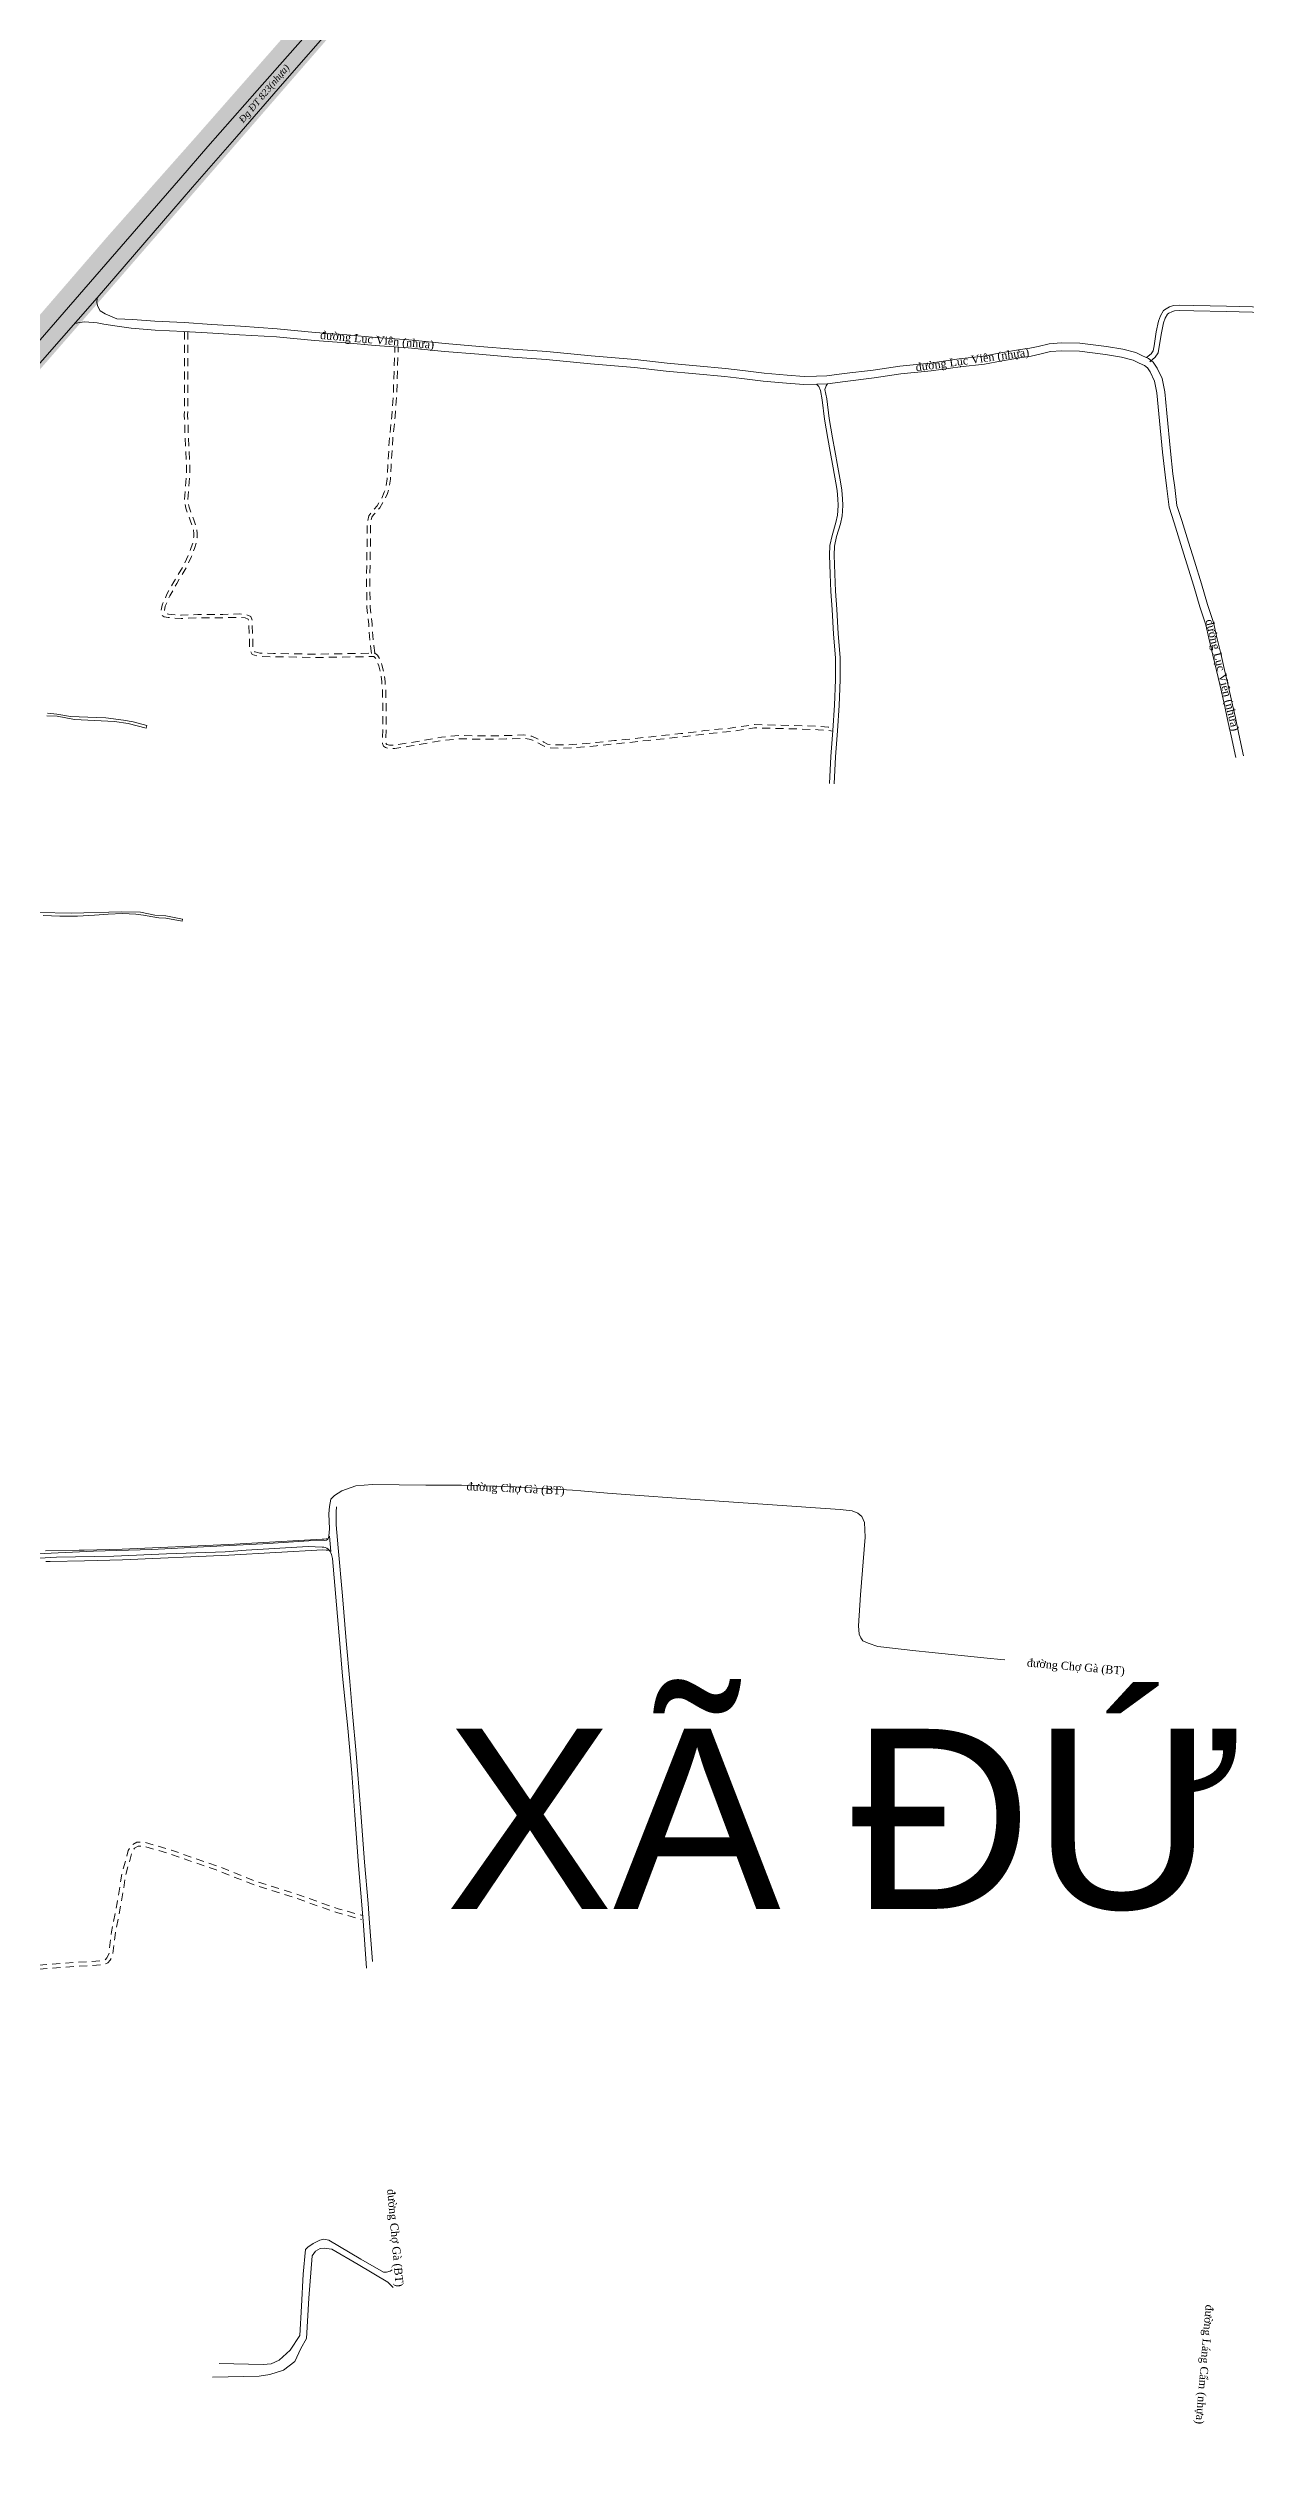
# Model space of a CAD drawing. Header units: metres. Extents: x 556238 to 587446, y 1177111 to 1219372.
# Drawn here: x 574434 to 575333, y 1205923 to 1207734 of the extents above; entities that cross this region are included whole.
import ezdxf

# ---------------------------------------------------------------- set-up
doc = ezdxf.new("R2010")
doc.units = ezdxf.units.M
doc.header["$MEASUREMENT"] = 0
doc.linetypes.add('Xr_GT Ben Luc$0$ACAD_ISO05W100', pattern=[33, 24, -3, 0, -3, 0, -3])
doc.linetypes.add('Xr_Nen GT$0$MON', pattern=[10, 6, -4])
for name, color, linetype, lineweight in [('CNTV-TEXT', 40, 'Continuous', 20), ('Xr_Nen GT$0$DUONG BT-NEN BT', 38, 'Continuous', 0), ('Xr_Nen GT$0$DUONG NHUA', 38, 'Continuous', 0), ('Xr_Nen GT$0$DUONG_DA', 38, 'Xr_Nen GT$0$MON', 0)]:
    doc.layers.add(name, color=color, linetype=linetype, lineweight=lineweight)
doc.layers.add('DUONG GIAO THONG', color=7, linetype='Continuous')
doc.layers.add('RANH XA', color=7, linetype='Xr_GT Ben Luc$0$ACAD_ISO05W100')
doc.styles.add('ARIAL', font='arial.ttf')
doc.styles.add('Xr_Nen GT$0$ROMANC', font='romanc.shx')
doc.styles.add('Xr_Nen GT$0$Style-Times New Roman IF', font='times.ttf')

# ---------------------------------------------------------------- blocks, each defined once
blk = doc.blocks.new('GT CHINH')
at = {"layer": 'DUONG GIAO THONG', "color": 9, "ltscale": 5, "const_width": 17.5}
blk.add_lwpolyline([(11325.3, 10943.4), (11134.2, 10719), (10944.2, 10501.2), (10527, 10022.1), (10200.5, 9648.3), (9775.2, 9158.1), (9452.9, 8786.6), (9080.6, 8358.4), (8421, 7602.5), (8185.4, 7332.1), (7754.1, 6837.3), (7500.3, 6543.5)], dxfattribs=at)

msp = doc.modelspace()

# ---------------------------------------------------------------- linework, layer by layer
at = {"layer": 'Xr_Nen GT$0$DUONG BT-NEN BT', "flags": 128}
for points in [[(575258.26683, 1207501.84447), (575261.8779, 1207504.80013), (575263.33777, 1207506.98801), (575263.95243, 1207510.71136), (575265.56712, 1207521.16813), (575267.22075, 1207529.0522), (575268.72078, 1207533.20824), (575270.98737, 1207537.16195), (575272.94676, 1207538.54385), (575275.67417, 1207539.81056), (575278.55543, 1207540.92369), (575282.97348, 1207541.19236), (575293.80694, 1207541.00048), (575318.2553, 1207540.47303), (575347.65654, 1207539.70524)], [(575260.80037, 1207498.74912), (575264.87367, 1207502.08312), (575267.14385, 1207505.4854), (575267.90241, 1207510.08037), (575269.50392, 1207520.45185), (575271.07815, 1207527.95734), (575272.36466, 1207531.5218), (575274.01688, 1207534.40383), (575274.95806, 1207535.06761), (575277.23908, 1207536.12701), (575279.41787, 1207536.96875), (575283.05959, 1207537.1902), (575293.72838, 1207537.00125), (575318.15995, 1207536.47415), (575347.47604, 1207535.70859)], [(575020.34854, 1207182.51008), (575021.36462, 1207202.7299), (575022.99148, 1207222.13845), (575024.2785, 1207241.18426), (575025.02316, 1207260.19715), (575024.85325, 1207276.80655), (575023.53092, 1207294.49783), (575022.44643, 1207313.06835), (575021.43035, 1207326.52573), (575020.92255, 1207339.53741), (575020.34659, 1207353.67201), (575020.78696, 1207361.00577), (575022.34517, 1207368.48558), (575025.1921, 1207378.11214), (575026.37957, 1207383.7803), (575026.81993, 1207386.92793), (575027.02369, 1207391.13653), (575026.65099, 1207395.63802), (575026.17654, 1207402.07865), (575025.26197, 1207408.0693), (575023.29553, 1207419.0884), (575021.05887, 1207431.55564), (575019.22802, 1207441.18034), (575016.78713, 1207455.58653), (575014.92414, 1207470.2943), (575013.63614, 1207477.0836), (575012.55238, 1207480.26504), (575011.02801, 1207481.7881)], [(575023.84413, 1207182.33442), (575024.85728, 1207202.49582), (575026.48161, 1207221.87427), (575027.77388, 1207240.99775), (575028.52386, 1207260.14654), (575028.35191, 1207276.95505), (575027.02331, 1207294.7303), (575025.93874, 1207313.30215), (575024.92521, 1207326.72579), (575024.41977, 1207339.67691), (575023.85087, 1207353.63828), (575024.26539, 1207360.54152), (575025.74227, 1207367.63095), (575028.58865, 1207377.25561), (575029.82943, 1207383.17831), (575030.30817, 1207386.60016), (575030.53069, 1207391.19656), (575030.14037, 1207395.91098), (575029.65706, 1207402.47192), (575028.71525, 1207408.64094), (575026.74109, 1207419.70329), (575024.50064, 1207432.19171), (575022.67295, 1207441.79978), (575020.25018, 1207456.09901), (575018.38287, 1207470.8409), (575017.0288, 1207477.97851), (575018.00039, 1207480.61088), (575018.99481, 1207482.18738)], [(574433.06633, 1207233.32705), (574441.01682, 1207233.07354), (574454.04165, 1207230.45375), (574483.98233, 1207229.01705), (574494.09401, 1207227.48383), (574507.71111, 1207224.10348), (574508.21368, 1207226.03931), (574498.03444, 1207228.85175), (574490.74657, 1207230.0742), (574477.44764, 1207231.72193), (574463.91355, 1207232.25954), (574450.82737, 1207232.84425), (574440.77338, 1207234.43872), (574433.80466, 1207235.28916)], [(574430.37178, 1207083.45617), (574442.9762, 1207082.98205), (574456.13151, 1207083.04878), (574468.98618, 1207083.78276), (574479.25049, 1207084.6204), (574490.06861, 1207084.8873), (574500.03399, 1207084.51909), (574505.7768, 1207083.75179), (574512.62162, 1207082.484), (574517.19595, 1207081.78343), (574522.40466, 1207081.54994), (574534.70626, 1207079.21181), (574534.86741, 1207080.81518), (574522.42706, 1207083.16679), (574514.18956, 1207083.83874), (574503.34613, 1207085.9384), (574489.05642, 1207086.35839), (574451.73513, 1207085.18253), (574426.98685, 1207085.85428)], [(574650.56968, 1206640.15088), (574650.18336, 1206636.24426), (574650.3764, 1206626.64642), (574651.77857, 1206609.39018), (574654.93831, 1206573.4157), (574657.87556, 1206539.72786), (574660.42381, 1206509.04386), (574662.58597, 1206485.23913), (574665.2109, 1206455.11511), (574668.60629, 1206414.24807), (574671.54257, 1206373.76477), (574674.17042, 1206342.54637), (574675.01853, 1206331.47647), (574677.56751, 1206299.03991)]]:
    msp.add_lwpolyline(points, dxfattribs=at)
at = {"layer": 'Xr_Nen GT$0$DUONG BT-NEN BT'}
msp.add_lwpolyline([(575151.95261, 1206525.41963), (575149.06792, 1206525.67872), (575138.75662, 1206526.60607), (575095.02479, 1206531.04745), (575085.19582, 1206532.15356), (575056.59744, 1206535.36871), (575049.45705, 1206537.76986), (575045.56327, 1206539.5131), (575043.83659, 1206541.90083), (575042.76083, 1206544.72084), (575042.12603, 1206550.79001), (575043.80838, 1206574.08042), (575047.16402, 1206617.41004), (575046.75852, 1206628.46347), (575044.60278, 1206632.80281), (575041.79489, 1206635.41017), (575037.46822, 1206637.15449), (575028.45673, 1206638.1266), (575002.75905, 1206639.88291), (574999.54635, 1206640.10382), (574959.30954, 1206642.86694), (574948.51896, 1206643.63851), (574912.62166, 1206646.20792), (574870.94972, 1206649.18954), (574853.98267, 1206650.40433), (574833.97525, 1206651.99356), (574827.60898, 1206652.50023), (574787.56798, 1206654.80797), (574784.66607, 1206654.97512), (574744.25562, 1206656.26002), (574717.61829, 1206656.46101), (574677.6343, 1206656.76307), (574665.11876, 1206655.77933), (574654.6543, 1206652.1812), (574649.15607, 1206648.64489)], dxfattribs=at)
at = {"layer": 'Xr_Nen GT$0$DUONG BT-NEN BT', "flags": 128}
for points in [[(574649.15607, 1206648.64489), (574646.17695, 1206645.74557), (574645.20931, 1206640.37665), (574644.72658, 1206634.87848), (574645.20931, 1206623.49605), (574644.81617, 1206618.17334, -0.4086645083), (574641.67881, 1206614.94189), (574629.756, 1206614.65251), (574595.31378, 1206612.42868), (574540.9851, 1206609.48572), (574511.85481, 1206608.22546), (574468.14245, 1206606.8253), (574420.62013, 1206604.69633)], [(574392.89176, 1206599.49173), (574440.41895, 1206602.354), (574483.35403, 1206603.12559), (574522.99158, 1206604.82343), (574566.9554, 1206606.35851), (574582.81403, 1206607.51678), (574629.37844, 1206610.4487), (574639.726, 1206609.90865, -0.3410950829), (574646.75315, 1206604.4304), (574647.52532, 1206601.4213), (574653.08799, 1206537.65781), (574655.09654, 1206513.01418), (574659.03454, 1206474.08286), (574661.97131, 1206440.30847), (574664.21113, 1206408.9491), (574666.99063, 1206371.24483), (574670.46319, 1206329.74873), (574673.16602, 1206294.179)]]:
    msp.add_lwpolyline(points, format="xyb", dxfattribs=at)
at = {"layer": 'Xr_Nen GT$0$DUONG NHUA', "flags": 128}
for points in [[(574652.19104, 1207771.60346), (574613.82004, 1207727.77145), (574590.94472, 1207702.0867), (574553.92265, 1207660.08855), (574533.67417, 1207636.75821), (574500.43167, 1207598.32774), (574446.18927, 1207535.8702)], [(574471.07409, 1207546.69962), (574526.91718, 1207611.66031), (574542.49067, 1207629.55336), (574575.65272, 1207667.60121), (574609.99649, 1207707.22721), (574650.66863, 1207753.5202)], [(574471.07409, 1207546.69962), (574388.68483, 1207453.31144)], [(575331.15669, 1207203.175), (575327.67961, 1207219.47067), (575324.9744, 1207231.82864), (575322.90637, 1207241.48806), (575319.18798, 1207258.21739), (575316.55145, 1207268.63451), (575314.03107, 1207280.05153), (575310.94536, 1207292.92323), (575308.56199, 1207303.17814), (575304.12711, 1207316.83489), (575299.5325, 1207332.12461), (575294.28136, 1207349.11781), (575289.71169, 1207363.56773), (575284.81959, 1207379.64668), (575281.1816, 1207391.0033), (575279.5243, 1207404.53687), (575278.19059, 1207414.65645), (575276.19955, 1207431.63342), (575273.49859, 1207460.24042), (575272.13271, 1207476.24963), (575270.05178, 1207486.13509), (575266.36371, 1207494.04596), (575263.37021, 1207498.50837), (575259.82423, 1207501.0952), (575255.33067, 1207503.18263), (575250.25861, 1207505.64641), (575240.64913, 1207508.1142), (575228.35081, 1207510.07629), (575208.35219, 1207512.59299), (575194.3632, 1207512.88918), (575185.33353, 1207512.27232), (575177.00878, 1207510.17441), (575170.80287, 1207508.92618), (575163.8202, 1207507.85019), (575149.0416, 1207505.30666), (575135.98595, 1207502.90967), (575117.64179, 1207500.88432), (575096.04562, 1207497.7978), (575073.34002, 1207495.5422), (575053.2341, 1207492.54509), (575031.40762, 1207489.94645), (575018.32983, 1207488.21552), (575010.6111, 1207487.87729), (575001.33729, 1207487.57304), (574988.66477, 1207488.56287), (574971.40783, 1207490.12887), (574955.51768, 1207492.22994), (574942.50638, 1207493.75887), (574920.76803, 1207495.59551), (574898.61775, 1207497.66316), (574874.6469, 1207500.33801), (574841.55869, 1207503.18602), (574808.2593, 1207506.52935), (574783.02768, 1207508.15425), (574757.79762, 1207510.29525), (574732.12568, 1207512.47514), (574704.79591, 1207515.15121), (574680.11935, 1207516.91338), (574658.36654, 1207518.87844), (574634.52824, 1207520.74308), (574605.99979, 1207523.42357), (574578.38016, 1207525.43564), (574556.96909, 1207526.77073), (574536.20166, 1207528.23772), (574514.25505, 1207529.23685), (574497.61647, 1207530.47913), (574485.72603, 1207530.99242), (574477.01725, 1207534.74391), (574473.14863, 1207536.83155), (574471.38983, 1207540.16275), (574470.74814, 1207542.9876), (574470.90345, 1207546.65096)], [(574425.04077, 1207511.32289), (574446.18927, 1207535.8702)], [(575325.28878, 1207201.92294), (575321.81501, 1207218.2031), (575319.11024, 1207230.55906), (575317.04423, 1207240.20907), (575313.3499, 1207256.8301), (575310.71232, 1207267.25141), (575308.18379, 1207278.70535), (575305.10583, 1207291.54471), (575302.77595, 1207301.56947), (575298.40001, 1207315.04472), (575293.79306, 1207330.37549), (575288.55465, 1207347.32751), (575283.98105, 1207361.78987), (575279.0922, 1207377.85814), (575275.2949, 1207389.71204), (575273.57214, 1207403.7802), (575272.23642, 1207413.91497), (575270.23249, 1207431.0019), (575267.52261, 1207459.70339), (575266.18568, 1207475.37336), (575264.32245, 1207484.22461), (575261.12205, 1207491.08944), (575258.9779, 1207494.28572), (575256.76315, 1207495.9014), (575252.75578, 1207497.76297), (575248.18071, 1207499.98534), (575239.42763, 1207502.2332), (575227.50335, 1207504.13561), (575207.91292, 1207506.60094), (575194.50444, 1207506.88484), (575186.27863, 1207506.3229), (575178.33422, 1207504.32084), (575171.85187, 1207503.017), (575164.78601, 1207501.9282), (575150.09221, 1207499.39927), (575136.85803, 1207496.9695), (575118.39566, 1207494.93109), (575096.76696, 1207491.83993), (575074.07934, 1207489.58611), (575054.03125, 1207486.59762), (575032.15596, 1207483.99317), (575018.85581, 1207482.23281), (575010.84081, 1207481.8816), (575001.20163, 1207481.56536), (574988.16001, 1207482.58402), (574970.74318, 1207484.16453), (574954.77428, 1207486.27601), (574941.90354, 1207487.78842), (574920.23663, 1207489.61903), (574898.00617, 1207491.69417), (574874.05684, 1207494.36661), (574841.00169, 1207497.21178), (574807.76665, 1207500.54865), (574782.58117, 1207502.17058), (574757.29028, 1207504.31674), (574731.57948, 1207506.49992), (574704.28978, 1207509.17208), (574679.63571, 1207510.93263), (574657.86266, 1207512.89953), (574634.01363, 1207514.76501), (574605.55934, 1207517.43853), (574577.84509, 1207518.91528), (574557.72373, 1207520.11029), (574535.95093, 1207521.51778), (574514.42715, 1207522.4661), (574496.55316, 1207523.8053), (574485.86673, 1207525.52639), (574475.88334, 1207526.8611), (574470.8443, 1207527.88465), (574461.7397, 1207528.69249), (574457.66221, 1207528.20079), (574454.14681, 1207527.4632)], [(574557.61143, 1205987.40393), (574592.49742, 1205988.31644), (574600.53401, 1205989.59391), (574610.77206, 1205992.71138), (574619.17399, 1205999.28138), (574623.7402, 1206008.95383), (574628.12854, 1206016.45504), (574629.77794, 1206046.60701), (574632.33503, 1206078.54436), (574634.89211, 1206081.82933), (574638.3624, 1206083.83683), (574641.28482, 1206084.20185), (574647.12958, 1206083.47182), (574666.85567, 1206071.97436), (574688.95623, 1206058.65192), (574692.97448, 1206054.63697)], [(574562.39852, 1205997.71198), (574595.46343, 1205996.91998), (574601.48852, 1205997.5085), (574607.60325, 1206000.11078), (574615.86948, 1206007.69133), (574623.12591, 1206018.80973), (574624.37676, 1206040.79871), (574625.62237, 1206064.67183), (574627.32335, 1206083.17308), (574628.90861, 1206084.87025), (574632.9851, 1206087.81194), (574638.08071, 1206090.3011), (574641.13808, 1206090.86681), (574644.87483, 1206090.18793), (574668.76763, 1206075.93194), (574685.87555, 1206066.19811), (574688.02694, 1206066.19811), (574690.74467, 1206066.99011), (574692.30909, 1206068.07884)]]:
    msp.add_lwpolyline(points, dxfattribs=at)
at = {"layer": 'Xr_Nen GT$0$DUONG NHUA'}
msp.add_lwpolyline([(574432.09701, 1206607.11431), (574457.47716, 1206607.52129), (574461.23744, 1206607.58196), (574489.73667, 1206608.31813), (574569.4231, 1206611.89175), (574639.72042, 1206615.75957), (574641.08323, 1206615.80718), (574642.82029, 1206615.99583), (574644.17217, 1206616.47536), (574645.35892, 1206618.09905), (574646.32898, 1206606.51632), (574645.01771, 1206607.49635), (574642.79972, 1206607.6948), (574640.16052, 1206607.77432), (574569.82121, 1206603.90261), (574490.01879, 1206600.32528), (574461.40557, 1206599.58539), (574435.59451, 1206599.17148), (574432.35713, 1206599.11951)], dxfattribs=at)
at = {"layer": 'Xr_Nen GT$0$DUONG_DA', "flags": 128}
for points in [[(574536.60503, 1207521.45965), (574536.53589, 1207510.95774), (574536.37377, 1207497.54521), (574536.37352, 1207484.68173), (574536.39689, 1207471.95677), (574536.35113, 1207458.65366), (574536.92539, 1207443.4668), (574537.2472, 1207433.43421), (574538.098, 1207421.8815), (574537.82195, 1207411.82235), (574537.13182, 1207402.7803), (574536.46408, 1207393.96714), (574537.45242, 1207388.89951), (574538.90132, 1207385.01595), (574541.06349, 1207379.28301), (574543.13461, 1207373.11075), (574543.57157, 1207369.80163), (574543.41041, 1207367.25082), (574542.99439, 1207363.58276), (574541.59149, 1207359.5382), (574539.45197, 1207353.71646), (574535.65613, 1207345.59215), (574528.45419, 1207333.65315), (574523.3448, 1207324.44668), (574519.70841, 1207316.27656), (574518.82159, 1207312.20688), (574519.29993, 1207308.82468), (574521.17631, 1207307.57477), (574524.23016, 1207306.91309), (574534.02733, 1207306.28315), (574546.57381, 1207306.65078), (574565.20367, 1207306.76068), (574577.71047, 1207307.11004), (574581.88972, 1207306.69835), (574584.24395, 1207305.81617), (574584.71499, 1207304.58111), (574585.18725, 1207293.68139), (574585.36398, 1207282.68349), (574587.30632, 1207279.21356), (574588.89545, 1207278.74306), (574592.60365, 1207277.68444), (574603.31636, 1207277.56681), (574634.94719, 1207276.9654), (574669.02743, 1207277.55353), (574678.44654, 1207277.77754), (574679.36818, 1207277.04073), (574680.69537, 1207274.94097), (574682.28084, 1207270.81502), (574683.86753, 1207264.45675), (574684.45737, 1207258.74677), (574685.04818, 1207251.66184), (574685.26946, 1207240.89128), (574685.23246, 1207223.4926), (574685.08396, 1207212.5664), (574685.85832, 1207210.57714), (574687.25927, 1207209.39835), (574690.06142, 1207208.77203), (574694.37503, 1207208.80886), (574706.61553, 1207210.68763), (574729.6756, 1207214.80791), (574743.81097, 1207216.10051), (574758.15301, 1207215.69537), (574778.18503, 1207215.91636), (574790.66043, 1207216.43209), (574796.22773, 1207215.54795), (574804.93894, 1207211.33584), (574807.99912, 1207209.53073), (574817.21643, 1207208.90451), (574828.05573, 1207209.19915), (574845.69677, 1207210.78328), (574859.42998, 1207212.1935), (574884.4638, 1207214.77216), (574909.18141, 1207217.42516), (574926.74503, 1207219.63814), (574946.15167, 1207221.48438), (574958.57644, 1207223.36315), (574964.29101, 1207224.21046), (574970.30086, 1207224.02631), (574991.40812, 1207223.5477), (575011.96206, 1207222.84684), (575019.2251, 1207222.22061), (575022.98588, 1207221.74171)], [(574539.10497, 1207521.44319), (574539.03579, 1207510.93441), (574538.87377, 1207497.53008), (574538.87352, 1207484.684), (574538.8969, 1207471.95477), (574538.85129, 1207458.69661), (574539.42387, 1207443.5541), (574539.74426, 1207433.56615), (574540.60052, 1207421.93916), (574540.31933, 1207411.69285), (574539.62457, 1207402.59004), (574538.98242, 1207394.11462), (574539.86674, 1207389.58032), (574541.24206, 1207385.89399), (574543.41893, 1207380.12206), (574545.5815, 1207373.67727), (574546.08196, 1207369.88726), (574545.90151, 1207367.03099), (574545.44721, 1207363.02549), (574543.94594, 1207358.69731), (574541.76189, 1207352.75442), (574537.86512, 1207344.41409), (574530.6182, 1207332.40052), (574525.58408, 1207323.32967), (574522.09655, 1207315.494), (574521.35977, 1207312.11285), (574521.6184, 1207310.28417), (574522.16833, 1207309.91784), (574524.57699, 1207309.39595), (574534.07102, 1207308.7855), (574546.52982, 1207309.15056), (574565.16138, 1207309.26048), (574577.79846, 1207309.61347), (574582.46049, 1207309.15423), (574586.17775, 1207307.76129), (574587.19512, 1207305.09376), (574587.68638, 1207293.7556), (574587.85352, 1207283.35427), (574588.99111, 1207281.32201), (574589.59347, 1207281.14367), (574592.96695, 1207280.1806), (574603.35385, 1207280.06655), (574634.94938, 1207279.46581), (574668.97614, 1207280.05301), (574679.29686, 1207280.29847), (574681.25715, 1207278.73128), (574682.94048, 1207276.06808), (574684.66939, 1207271.56886), (574686.33608, 1207264.89001), (574686.94667, 1207258.97911), (574687.54604, 1207251.79152), (574687.76951, 1207240.9143), (574687.73242, 1207223.47295), (574687.59035, 1207213.01942), (574687.95643, 1207212.079), (574688.40113, 1207211.70482), (574690.32686, 1207211.27439), (574694.17368, 1207211.30723), (574706.20596, 1207213.15405), (574729.34129, 1207217.28777), (574743.73215, 1207218.60374), (574758.17452, 1207218.19576), (574778.1196, 1207218.41579), (574790.8063, 1207218.94026), (574796.98402, 1207217.95917), (574806.12017, 1207213.54159), (574808.75931, 1207211.98485), (574817.26731, 1207211.40681), (574827.90983, 1207211.69611), (574845.45727, 1207213.27183), (574859.17461, 1207214.68042), (574884.20232, 1207217.25845), (574908.89172, 1207219.90843), (574926.47032, 1207222.1233), (574945.84616, 1207223.96661), (574958.20622, 1207225.83559), (574964.14481, 1207226.71611), (574970.36748, 1207226.52544), (574991.47906, 1207226.04673), (575012.11214, 1207225.34317), (575019.49049, 1207224.707), (575023.30168, 1207224.22168)], [(574676.73911, 1207280.02648), (574675.96865, 1207285.60828), (574674.71644, 1207301.67996), (574673.27167, 1207314.47956), (574673.08179, 1207335.79209), (574673.4686, 1207363.16453), (574673.66505, 1207377.58664), (574674.68528, 1207383.21269), (574676.38954, 1207385.41913), (574680.9242, 1207390.6676), (574684.406, 1207396.46559), (574686.37099, 1207400.92106), (574687.73153, 1207404.92353), (574688.5256, 1207411.01959), (574689.05458, 1207420.87456), (574690.26249, 1207441.78185), (574692.11355, 1207457.8892), (574693.24697, 1207476.18921), (574693.81514, 1207494.41292), (574694.34485, 1207510.0441)], [(574679.21563, 1207280.36832), (574678.45533, 1207285.87653), (574677.20552, 1207301.91734), (574675.77041, 1207314.6313), (574675.58195, 1207335.78556), (574675.96835, 1207363.12921), (574676.16199, 1207377.34492), (574677.0364, 1207382.16687), (574678.32612, 1207383.83661), (574682.95663, 1207389.19602), (574686.63007, 1207395.31313), (574688.70267, 1207400.01261), (574690.17849, 1207404.35419), (574691.01692, 1207410.7908), (574691.55071, 1207420.73546), (574692.75424, 1207441.56687), (574694.60471, 1207457.66906), (574695.74456, 1207476.07296), (574696.31382, 1207494.33163), (574696.84341, 1207509.95943)], [(574367.49426, 1206289.99278), (574387.03162, 1206292.61882), (574410.90257, 1206295.20363), (574454.51269, 1206298.43068), (574475.35875, 1206299.77252), (574477.14383, 1206300.66438), (574478.2349, 1206301.95259), (574479.72251, 1206304.57853), (574481.75614, 1206321.38547), (574485.97457, 1206343.12013), (574489.49679, 1206364.95006), (574494.30993, 1206382.46284), (574496.98744, 1206386.47615), (574500.80567, 1206388.60658), (574504.32643, 1206388.8048), (574506.50831, 1206388.50752), (574526.64063, 1206382.66106), (574561.37716, 1206370.61968), (574590.11236, 1206359.30798), (574620.47832, 1206349.72861), (574651.7883, 1206338.65763), (574670.18495, 1206333.60387)], [(574367.8939, 1206287.01952), (574387.39298, 1206289.64041), (574411.17482, 1206292.21557), (574454.71974, 1206295.4378), (574476.15686, 1206296.81769), (574479.03527, 1206298.25578), (574480.70625, 1206300.2287), (574482.62867, 1206303.62216), (574484.72157, 1206320.91889), (574488.92869, 1206342.59527), (574492.4326, 1206364.31174), (574497.07431, 1206381.20079), (574499.0813, 1206384.20905), (574501.6641, 1206385.65016), (574504.20715, 1206385.79334), (574505.88411, 1206385.56485), (574525.73042, 1206379.80145), (574560.33598, 1206367.80547), (574589.11044, 1206356.47832), (574619.52672, 1206346.88307), (574650.88975, 1206335.79333), (574669.39026, 1206330.71104)]]:
    msp.add_lwpolyline(points, dxfattribs=at)

# ---------------------------------------------------------------- texts
at = {"layer": 'Xr_Nen GT$0$DUONG BT-NEN BT', "char_height": 6, "attachment_point": 1, "style": 'Xr_Nen GT$0$Style-Times New Roman IF'}
for insert, rotation in [((574748.24895, 1206658.52934), 357.46855508), ((575168.87689, 1206526.36289), 355.15137345), ((574694.4837, 1206128.86656), 275.04317017)]:
    msp.add_mtext_dynamic_manual_height_columns('đường Chợ Gà (BT)', width=138.7283672, gutter_width=5, heights=[0], dxfattribs=dict(at, insert=insert, rotation=rotation))
at = {"layer": 'Xr_Nen GT$0$DUONG NHUA', "insert": (574576.70091, 1207680.68155), "char_height": 5, "width": 82.6404811, "attachment_point": 1, "rotation": 49.86532737, "style": 'Xr_Nen GT$0$ROMANC'}
msp.add_mtext('{\\fTimes New Roman|b0|i1|c0|p18;Đg ĐT 823(nhựa)}', dxfattribs=at)
at = {"layer": 'Xr_Nen GT$0$DUONG NHUA', "char_height": 6, "attachment_point": 1, "style": 'Xr_Nen GT$0$Style-Times New Roman IF'}
for s, width, insert, rotation in [('đường Lục Viên (nhựa)', 84.4575411, (574638.56592, 1207521.85626), 355.04219355), ('đường Lục Viên (nhựa)', 84.4575411, (575084.68641, 1207497.5078), 7.79527942), ('đường Lục Viên (nhựa)', 84.4575411, (575308.42467, 1207306.27048), 283.31070889), ('đường Láng Cẩm (nhựa)', 138.7283672, (575308.73255, 1206041.51031), 265.14668319)]:
    msp.add_mtext_dynamic_manual_height_columns(s, width=width, gutter_width=5, heights=[0], dxfattribs=dict(at, insert=insert, rotation=rotation))

# ---------------------------------------------------------------- next in the draw order: block references
at = {"layer": 'DUONG GIAO THONG'}
msp.add_blockref('GT CHINH', (565391.56753, 1199198.47471), dxfattribs=at)

# ---------------------------------------------------------------- next in the draw order: texts
at = {"layer": 'CNTV-TEXT', "color": 5, "insert": (575305.34943, 1206391.23291), "char_height": 135, "width": 1198.0065447, "attachment_point": 5, "style": 'ARIAL', "bg_fill": 3, "box_fill_scale": 1.2, "bg_fill_color": 256, "bg_fill_transparency": 0}
msp.add_mtext('XÃ ĐỨC LẬP', dxfattribs=at)

# ---------------------------------------------------------------- next in the draw order: linework, layer by layer
at = {"layer": 'RANH XA', "color": 210, "ltscale": 5, "const_width": 10, "flags": 128}
msp.add_lwpolyline([(571893.04626, 1203945.43776), (571893.2337, 1203927.84527), (571893.27241, 1203880.43489), (571893.28362, 1203865.96713), (571890.63556, 1203808.29271), (571890.14103, 1203797.51937), (571862.52023, 1203795.88706), (571861.59901, 1203788.83893), (571858.69485, 1203766.67812), (571852.99761, 1203723.20503), (571833.62725, 1203722.09819), (571831.92149, 1203721.63352), (571841.60512, 1203712.66459), (571891.77157, 1203666.89086), (571918.04344, 1203636.48476), (571957.4114, 1203599.63273), (571984.03144, 1203570.54348), (571997.30929, 1203556.33186), (572009.57765, 1203533.33672), (572036.77381, 1203476.84725), (572061.13582, 1203419.22905), (572083.10792, 1203368.70715), (572105.76938, 1203319.19633), (572128.02259, 1203278.85145), (572147.52092, 1203238.30243), (572167.86505, 1203197.74932), (572187.57637, 1203157.61668), (572207.50376, 1203118.34132), (572218.67602, 1203095.19894), (572228.90165, 1203073.33162), (572248.38603, 1203028.75256), (572267.23909, 1202984.38602), (572289.26455, 1202936.83137), (572303.67095, 1202895.02424), (572318.23896, 1202872.08744), (572325.3944, 1202855.52651), (572326.56329, 1202845.06799), (572328.02355, 1202844.09561), (572328.95087, 1202843.49745), (572393.33655, 1202801.94175), (572427.4454, 1202779.92645), (572450.51236, 1202765.03883), (572459.36226, 1202759.33625), (572472.35162, 1202750.96605), (572525.98104, 1202716.40937), (572530.63258, 1202713.41256), (572534.27892, 1202711.05408), (572539.96054, 1202707.37788), (572562.20075, 1202692.5143), (572588.72192, 1202674.78979), (572615.38981, 1202656.96594), (572629.73686, 1202647.37867), (572662.35071, 1202623.20758), (572679.19902, 1202610.72278), (572679.21365, 1202610.71195), (572705.53588, 1202592.45186), (572805.86774, 1202523.93955), (572795.75574, 1202499.5331), (572883.55026, 1202441.46942), (572991.80743, 1202385.1528), (573081.0731, 1202341.45824), (573119.44715, 1202328.43041), (573158.88984, 1202312.52461), (573228.42399, 1202272.47199), (573251.46149, 1202261.04269), (573288.33289, 1202247.62068), (573299.01342, 1202234.24835), (573313.92505, 1202224.95764), (573356.52236, 1202214.45682), (573398.12705, 1202206.45088), (573500.36742, 1202185.72107), (573556.7003, 1202175.52226), (573610.51888, 1202162.94221), (573626.76659, 1202160.69059), (573624.11774, 1202164.95715), (573615.79874, 1202180.78307), (573606.7443, 1202208.50807), (573598.72138, 1202234.91383), (573590.16107, 1202262.32969), (573578.8538, 1202292.34274), (573569.31261, 1202324.57091), (573562.83697, 1202345.972), (573551.27099, 1202376.47758), (573533.73496, 1202428.66993), (573522.87886, 1202458.78785), (573520.13071, 1202478.70907), (573519.26719, 1202497.84482), (573518.71529, 1202516.04701), (573516.10491, 1202552.07419), (573516.13974, 1202566.17387), (573514.6953, 1202589.33513), (573514.07384, 1202612.56134), (573508.51192, 1202697.46262), (573505.01922, 1202787.0907), (573502.02941, 1202876.71554), (573499.52951, 1202966.33917), (573496.04275, 1203057.94579), (573492.06835, 1203150.0515), (573486.60631, 1203242.15789), (573483.63217, 1203339.70488), (573480.69111, 1203450.62373), (573480.14391, 1203529.35104), (573477.75653, 1203620.36008), (573472.40686, 1203701.67468), (573468.72643, 1203776.36266), (573476.50966, 1203780.81239), (573495.46052, 1203792.2169), (573544.01198, 1203850.67441), (573596.75309, 1203912.20583), (573633.37803, 1203954.38755), (573678.16769, 1204004.48524), (573726.71362, 1204060.30133), (573772.38253, 1204112.60532), (573820.49146, 1204167.97157), (573866.60636, 1204220.71534), (573915.5902, 1204276.53029), (573966.55801, 1204334.53882), (574012.90239, 1204389.91939), (574059.45199, 1204441.77225), (574111.52898, 1204501.97649), (574146.61915, 1204543.29212), (574195.60635, 1204600.8656), (574242.61058, 1204656.24548), (574248.43803, 1204662.62558), (574253.70857, 1204664.952), (574259.00115, 1204667.29636), (574268.37017, 1204671.81413), (574294.49999, 1204683.87466), (574327.69922, 1204697.56732), (574355.19664, 1204708.78367), (574406.38212, 1204728.29846), (574463.73464, 1204748.40784), (574516.86104, 1204769.2875), (574569.88321, 1204788.04691), (574636.0296, 1204810.14404), (574683.75244, 1204826.25817), (574737.909, 1204840.43882), (574753.3177, 1204843.86328), (574778.27271, 1204837.41374), (574831.03092, 1204839.90556), (574940.21318, 1204828.94916), (575009.6496, 1204812.38141), (575071.99601, 1204790.77295), (575150.0811, 1204760.26717), (575968.12935, 1204396.99298), (576747.02781, 1204051.18701), (576748.67464, 1204049.96118), (576748.36389, 1204048.42748), (576747.37917, 1204043.19115), (576739.81064, 1203999.81511), (576737.11606, 1203984.36842), (576735.09028, 1203974.56174), (576721.76486, 1203910.06291), (576714.89725, 1203876.82174), (576714.12115, 1203873.06555), (576702.15487, 1203805.10917), (576687.98543, 1203729.59702), (576668.20741, 1203624.19677), (576662.847, 1203624.328), (576653.08697, 1203624.59708), (576653.85276, 1203620.94604), (576655.09393, 1203615.06936), (576664.99144, 1203557.18352), (576673.36983, 1203499.9113), (576687.45355, 1203412.17116), (576693.48035, 1203388.40286), (576736.13455, 1203287.80211), (576776.34984, 1203185.37984), (576815.34694, 1203082.35174), (576853.13387, 1202982.37193), (576880.79622, 1202912.33309), (576891.16677, 1202911.92656), (576914.03215, 1202911.03025), (577010.27908, 1202907.25525), (577015.68628, 1202907.04293), (577070.46401, 1202904.89505), (577080.53865, 1202904.49824), (577087.53732, 1202904.225), (577146.4315, 1202903.46261), (577147.41823, 1202903.44918), (577185.56698, 1202902.956), (577217.59737, 1202902.53993), (577233.19077, 1202902.17148), (577281.22257, 1202901.03203), (577318.11467, 1202900.15805), (577339.00449, 1202899.66253), (577354.59389, 1202899.29309), (577465.4381, 1202896.66574), (577468.01234, 1202896.60439), (577470.41743, 1202905.36736), (577479.24793, 1202935.14447), (577488.21311, 1202963.18266), (577500.265, 1202997.47073), (577510.29171, 1203029.46534), (577525.60783, 1203075.07565), (577541.46712, 1203123.64092), (577547.49073, 1203141.05089), (577548.25925, 1203146.59268), (577549.43479, 1203188.18189), (577550.46585, 1203223.89986), (577551.05342, 1203232.68232), (577553.32203, 1203238.40336), (577559.84207, 1203241.47451), (577577.01589, 1203241.43206), (577606.70962, 1203236.49381), (577620.66896, 1203235.14062), (577627.98652, 1203235.66541), (577636.27667, 1203234.50019), (577654.64103, 1203228.32325), (577696.99552, 1203213.98694), (577722.37678, 1203208.03761), (577766.82033, 1203199.18983), (577813.09572, 1203190.4555), (577856.31551, 1203180.77696), (577904.44846, 1203168.80981), (577953.75214, 1203157.25267), (577997.61943, 1203147.44156), (578014.87562, 1203142.71103), (578028.89396, 1203140.55888), (578050.14076, 1203138.89076), (578077.05409, 1203134.74121), (578103.53343, 1203126.10781), (578114.15131, 1203121.82858), (578144.61064, 1203115.59777), (578170.3957, 1203109.61645), (578203.56362, 1203103.48492), (578255.40066, 1203093.13724), (578276.08057, 1203090.24481), (578286.30773, 1203087.25424), (578300.61998, 1203085.09638), (578319.47202, 1203082.8923), (578343.08727, 1203078.8039), (578365.80537, 1203076.99817), (578382.37559, 1203074.23787), (578395.15557, 1203071.42395), (578407.90528, 1203064.4481), (578431.96519, 1203048.94133), (578444.04652, 1203039.72667), (578458.74401, 1203032.85298), (578483.69996, 1203023.92143), (578517.86559, 1203009.28248), (578570.46542, 1202988.41845), (578571.44122, 1202988.02814), (578618.36884, 1202969.76951), (578676.82616, 1202949.67383), (578751.43388, 1202926.45998), (578830.34769, 1202898.03675), (578855.07697, 1202890.43945), (578877.91074, 1202886.49496), (578884.06443, 1202885.34802), (578884.80402, 1202898.20011), (578885.17154, 1202908.96661), (578885.90621, 1202915.78216), (578889.28886, 1202930.12735), (578891.27877, 1202938.37945), (578892.01641, 1202946.39371), (578892.40255, 1202959.43662), (578892.74342, 1202973.97928), (578949.61024, 1202970.93944), (579046.56214, 1202965.76304), (579062.83337, 1202965.013), (579124.29266, 1202962.21175), (579182.01823, 1202959.5707), (579185.87465, 1202969.01689), (579208.82265, 1202967.61051), (579225.52749, 1202965.53072), (579227.43945, 1202965.29605), (579264.17128, 1202960.71735), (579268.92635, 1202959.99577), (579321.08207, 1202952.02077), (579326.33135, 1202978.1355), (579350.50675, 1202972.96799), (579380.54294, 1202967.88597), (579389.20727, 1202961.17817), (579403.72774, 1202959.14277), (579414.75752, 1202965.7929), (579420.10516, 1202967.7882), (579453.81163, 1202960.34868), (579469.74608, 1202956.42024), (579504.36556, 1202947.85873), (579555.73855, 1202940.33456), (579572.204, 1202937.67551), (579591.14887, 1202934.62042), (579620.33229, 1202927.9309), (579638.36774, 1202923.80831), (579639.66112, 1202923.68515), (579669.15129, 1202920.97391), (579678.77775, 1202920.08033), (579683.09674, 1202919.68875), (579704.34902, 1202916.21806), (579710.13429, 1202915.27499), (579719.14406, 1202915.25272), (579733.45647, 1202912.36804), (579767.85605, 1202904.64388), (579773.76479, 1202903.90246), (579798.68444, 1202900.53968), (579801.35199, 1202900.21316), (579803.76814, 1202899.69932), (579804.66224, 1202899.42417), (579805.25135, 1202900.7394), (579806.20785, 1202915.19653), (579860.16447, 1202912.23488), (579914.96174, 1202909.22017), (579953.45519, 1202907.10653), (579954.81565, 1202907.02219), (579992.54241, 1202904.96044), (579993.47408, 1202904.91915), (580026.97243, 1202903.08679), (580028.74531, 1202903.21238), (580076.42842, 1202906.72267), (580076.94752, 1202906.81136), (580077.26956, 1202906.86055), (580094.23331, 1202909.63795), (580139.84066, 1202917.09141), (580170.86135, 1202833.43105), (580171.25468, 1202832.39033), (580196.19457, 1202773.29704), (580213.73364, 1202731.75178), (580182.3065, 1202714.44665), (580208.19754, 1202656.30878), (580260.86912, 1202687.21511), (580313.43298, 1202717.82077), (580394.21619, 1202765.10062), (580445.6103, 1202796.10006), (580496.60404, 1202821.6528), (580538.83463, 1202840.61981), (580653.84491, 1202890.91128), (580768.47502, 1202943.93401), (580861.10864, 1202986.50764), (580944.00928, 1203023.27573), (580951.64909, 1203029.21439), (580955.55979, 1203033.11777), (580956.98294, 1203034.129), (580958.7415, 1203034.53156), (580963.02454, 1203035.37377), (580987.01235, 1203041.31102), (581021.80455, 1203052.92017), (581053.00141, 1203063.63843), (581068.59436, 1203068.39672), (581096.16516, 1203069.82921), (581143.51209, 1203067.6127), (581174.51938, 1203065.13766), (581213.77108, 1203063.24109), (581241.64408, 1203063.1722), (581331.09736, 1203063.25104), (581399.87078, 1203064.5807), (581429.5381, 1203063.6076), (581504.90584, 1203064.91996), (581536.82581, 1203064.84107), (581583.87371, 1203065.02472), (581626.42947, 1203065.5194), (581664.33566, 1203065.72464), (581693.69937, 1203062.05495), (581720.95913, 1203057.78961), (581766.04074, 1203049.58018), (581812.46676, 1203041.66936), (581881.51241, 1203029.7946), (581911.46624, 1203024.62283), (581986.97619, 1203012.7111), (581987.41536, 1203012.64182), (582098.87893, 1202993.83114), (582188.5947, 1202978.02027), (582230.3811, 1202971.4336), (582288.23256, 1202966.88172), (582404.31425, 1202958.54484), (582469.44307, 1202953.66505), (582507.21142, 1202950.30353), (582525.58449, 1202961.47834), (582566.59476, 1202983.49552), (582579.9111, 1202988.60633), (582599.08458, 1202991.53321), (582628.31731, 1202988.68766), (582704.37006, 1202974.77511), (582781.83229, 1202958.36669), (582880.17058, 1202940.44506), (583040.10676, 1202906.83308), (583167.14756, 1202882.71906), (583280.26597, 1202859.89414), (583485.31184, 1202821.05002), (583591.74317, 1202799.56733), (583654.97532, 1202788.62178), (583770.32705, 1202764.97859), (583903.2258, 1202738.67971), (584046.71848, 1202709.39841), (584171.25823, 1202684.70982), (584281.2944, 1202665.20378), (584423.77173, 1202638.55037), (584423.96659, 1202638.5139), (584574.87619, 1202612.84642), (584623.2923, 1202601.38675), (584626.71995, 1202615.60261), (584627.76937, 1202629.63648), (584626.23696, 1202639.0289), (584644.81025, 1202740.17053), (584668.84329, 1202865.22962), (584687.95294, 1202948.35344), (584706.69576, 1203026.64438), (584729.51869, 1203097.71305), (584765.55292, 1203232.93187), (584775.29335, 1203253.9165), (584791.5561, 1203280.54957), (584800.82005, 1203303.31493), (584839.36159, 1203429.59577), (585006.44842, 1204098.66957), (585041.75605, 1204239.93652), (585194.07926, 1204851.50088), (585242.95369, 1205049.72371), (585285.1326, 1205201.39388), (585304.00024, 1205245.97786), (585310.65422, 1205263.20502), (585316.95842, 1205283.31332), (585324.28839, 1205309.48554), (585360.92901, 1205443.48784), (585373.49052, 1205490.5978), (585378.23889, 1205515.45474), (585379.69319, 1205556.49574), (585374.24596, 1205591.77129), (585361.79399, 1205626.84126), (585345.97251, 1205660.55192), (585324.61215, 1205695.35702), (585257.61292, 1205794.9728), (585235.42952, 1205810.70678), (585138.8461, 1205861.21632), (584876.57974, 1205996.16712), (584745.52014, 1206060.4657), (584680.85813, 1206095.85503), (584454.19661, 1206219.89957), (584057.59677, 1206422.25785), (583783.4836, 1206566.74622), (583295.87206, 1206813.07277), (582933.577, 1207001.71932), (582460.65935, 1207241.25595), (582211.63443, 1207371.27358), (582201.05445, 1207375.46979), (582189.36688, 1207379.31783), (582186.65318, 1207379.5695), (582184.7586, 1207379.14731), (582183.6785, 1207378.59812), (582182.73337, 1207378.0466), (582182.20112, 1207376.68626), (582181.46387, 1207374.49663), (582178.11423, 1207342.86675), (582164.32237, 1207349.2094), (582047.27329, 1207407.67536), (581976.01155, 1207442.61954), (581929.14051, 1207467.37373), (581865.73271, 1207502.27046), (581861.87677, 1207503.52772), (581813.17893, 1207528.58438), (581756.33015, 1207558.90897), (581752.21332, 1207560.58377), (581670.34441, 1207602.07671), (581585.66789, 1207647.88857), (581582.54055, 1207642.20672), (581581.38154, 1207642.89143), (581492.09132, 1207696.02895), (581451.41836, 1207721.44365), (581448.42075, 1207723.31863), (581299.93641, 1207816.10336), (581259.45429, 1207833.81749), (581081.55218, 1207924.2119), (580961.89232, 1207985.00303), (580678.26303, 1208128.62301), (580577.12907, 1208179.53867), (580576.92836, 1208179.63814), (580496.51981, 1208220.67276), (580411.69586, 1208259.5089), (580397.75345, 1208267.24163), (580284.46863, 1208321.0728), (579949.08338, 1208496.8259), (579741.88118, 1208600.58031), (579559.08424, 1208690.73348), (579470.47817, 1208733.63218), (579236.41295, 1208851.74605), (579072.28208, 1208930.50878), (578855.84045, 1209039.74919), (578702.72233, 1209111.86428), (578555.7324, 1209194.31871), (578496.22259, 1209227.70257), (578273.71936, 1209338.6149), (577877.70563, 1209535.73598), (577752.72964, 1209596.6051), (577398.56142, 1209775.11499), (577258.67504, 1209844.90617), (577128.13184, 1209910.03627), (577051.48103, 1209948.27878), (576741.19461, 1210104.47733), (576694.48453, 1210131.79103), (576583.08724, 1210003.27126), (576453.95927, 1209853.49051), (576357.68789, 1209746.87587), (576299.48861, 1209674.07562), (576174.79319, 1209531.76193), (576138.63223, 1209490.94137), (576033.90123, 1209369.99197), (575970.24663, 1209298.55387), (575908.4546, 1209227.11213), (575848.53183, 1209158.76999), (575804.32712, 1209107.62977), (575732.88771, 1209026.27226), (575670.94396, 1208956.53743), (575601.06235, 1208877.66042), (575532.11176, 1208798.47016), (575491.01902, 1208750.42642), (575397.01008, 1208642.56703), (575330.54752, 1208565.23409), (575265.32722, 1208488.5189), (575200.11386, 1208414.60102), (575171.16348, 1208381.12569), (575141.75095, 1208347.14461), (575066.56769, 1208260.24746), (575003.5309, 1208187.56483), (574976.1391, 1208156.88196), (574908.27774, 1208079.08746), (574876.21386, 1208041.89268), (574810.99743, 1207966.73098), (574745.78024, 1207891.25833), (574679.93911, 1207814.5455), (574614.09952, 1207738.4535), (574548.88542, 1207664.2235), (574483.05046, 1207589.99502), (574417.83328, 1207514.52128), (574351.37077, 1207437.18903), (574328.02712, 1207411.77681), (574290.36271, 1207369.00612), (574223.74771, 1207293.07089), (574103.27321, 1207152.66209), (573982.80643, 1207015.35848), (573934.24525, 1206959.56875), (573862.95896, 1206877.43242), (573800.85839, 1206806.92162), (573679.76562, 1206667.13597), (573619.53301, 1206598.79398), (573561.47289, 1206530.4486), (573515.40492, 1206479.00159), (573442.87487, 1206395.62549), (573319.28946, 1206252.11667), (573264.03986, 1206190.28574), (573234.77937, 1206157.12284), (573156.96217, 1206068.35098), (573156.94375, 1206068.32997), (573130.57544, 1206037.78035), (573117.09689, 1206021.3825), (573095.22923, 1205996.09746), (573083.24119, 1205984.08291), (573075.71286, 1205975.1846), (573061.92257, 1205959.2654), (573033.34809, 1205925.11139), (573033.31238, 1205925.0741), (573018.81717, 1205909.93447), (573000.47721, 1205888.0789), (572979.23805, 1205864.66887), (572967.32163, 1205849.67981), (572950.00163, 1205830.32614), (572937.46485, 1205816.74629), (572923.27771, 1205800.04725), (572904.93823, 1205779.59635), (572880.08874, 1205750.87646), (572857.75657, 1205725.74452), (572841.06746, 1205708.42181), (572826.185, 1205695.1607), (572801.83048, 1205675.35555), (572779.59112, 1205657.41972), (572757.27587, 1205640.7358), (572737.0795, 1205627.02396), (572710.07467, 1205611.28743), (572696.30716, 1205605.37788), (572682.07109, 1205600.40628), (572653.36665, 1205592.34522), (572625.05617, 1205583.49636), (572604.0203, 1205578.38763), (572564.76057, 1205567.22141), (572514.94232, 1205553.26599), (572465.59296, 1205539.3094), (572416.71349, 1205525.35164), (572369.08488, 1205511.85967), (572320.05183, 1205498.06325), (572274.13826, 1205483.93818), (572226.66883, 1205470.13488), (572179.50455, 1205456.0159), (572132.03211, 1205442.21061), (572084.24751, 1205428.72001), (572036.30424, 1205414.13406), (572024.53942, 1205410.84359), (572026.58541, 1205403.62551), (572039.86195, 1205358.62481), (572044.9124, 1205341.50217), (572064.26854, 1205275.89108), (572116.55263, 1205096.96312), (572124.78631, 1205098.39641), (572166.20299, 1205100.03348), (572167.69476, 1205100.07678), (572164.57385, 1205080.44196), (572160.02095, 1205052.60454), (572158.22837, 1205037.66636), (572156.09057, 1205016.14453), (572154.97644, 1205001.85552), (572151.07868, 1204983.82226), (572147.07475, 1204964.50054), (572143.18725, 1204945.76841), (572144.8623, 1204917.66863), (572145.68313, 1204902.72798), (572147.63964, 1204897.86124), (572152.48352, 1204892.60444), (572156.02696, 1204887.44783), (572157.75635, 1204880.89704), (572158.93797, 1204870.75341), (572158.32457, 1204815.19551), (572157.17573, 1204761.83344), (572155.27392, 1204723.75977), (572155.96636, 1204690.06669), (572155.81877, 1204657.49244), (572155.8756, 1204621.07054), (572148.24234, 1204560.87407), (572138.26163, 1204500.68341), (572128.05726, 1204442.2219), (572117.42844, 1204383.53549), (572106.26603, 1204320.11747), (572096.09143, 1204240.54067), (572091.43981, 1204209.9581), (572081.11174, 1204193.22044), (572076.35157, 1204170.89228), (572074.83952, 1204150.92953), (572070.11076, 1204102.09229), (572060.62963, 1204035.28487), (572056.92355, 1204007.02543), (572051.91047, 1203969.34436), (572050.11178, 1203955.96484), (572030.70999, 1203957.91139), (571993.4718, 1203963.32429), (571916.03377, 1203968.36171), (571893.18472, 1203970.29705), (571893.2102, 1203956.7478), (571893.26024, 1203945.44723), (571893.10424, 1203945.43662), (571893.04626, 1203945.43776)], dxfattribs=at)

doc.saveas('drawing.dxf')
